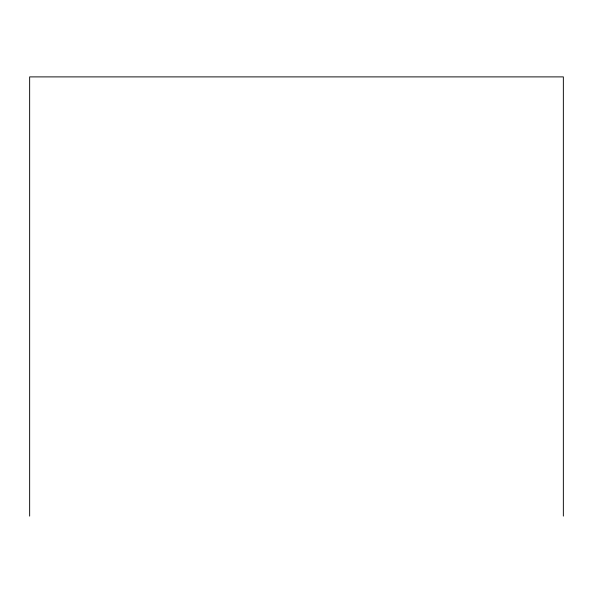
<?xml version="1.0" encoding="UTF-8"?>
<svg xmlns="http://www.w3.org/2000/svg" width="593" height="593" viewBox="0 0 593 593"><rect width="100%" height="100%" fill="white"/><g stroke="black" fill="none" stroke-linecap="round" stroke-linejoin="round"><path stroke-width="0.89" d="M563.35 516.11L563.35 76.89L29.65 76.89L29.65 516.11"/></g></svg>
